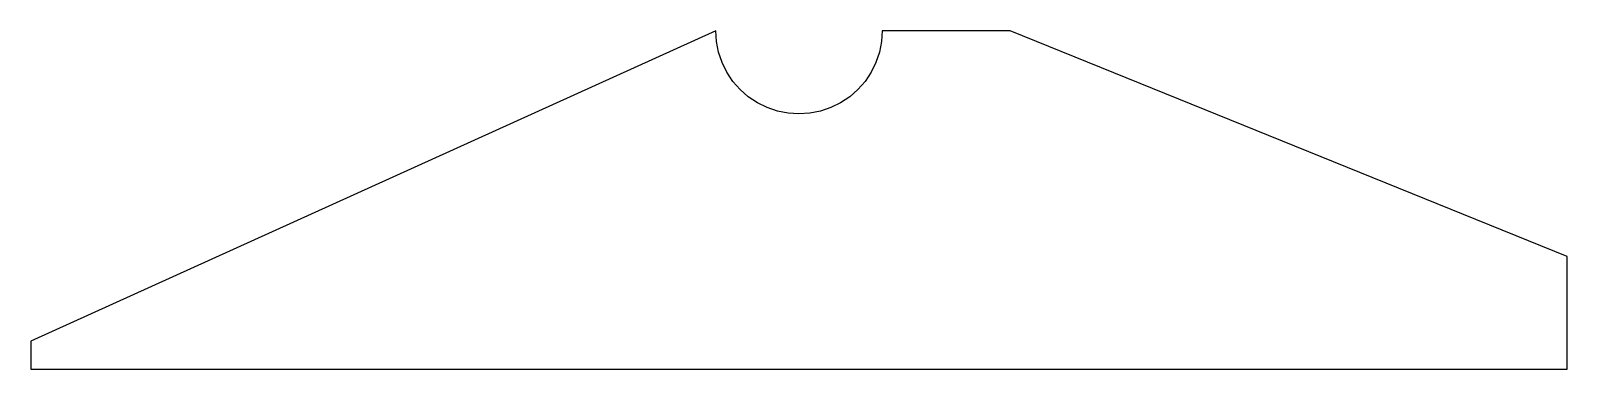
# Model space of a CAD drawing. Header units: inches. Extents: x -0.5 to 14.5, y 0 to 3.3.
import ezdxf

# ---------------------------------------------------------------- set-up
doc = ezdxf.new("R2010")
doc.units = ezdxf.units.IN
doc.header["$MEASUREMENT"] = 0
doc.layers.add('CUT', color=7, linetype='Continuous')

msp = doc.modelspace()

# ---------------------------------------------------------------- linework, layer by layer
at = {"layer": 'CUT'}
for p, q in [((6.188, 3.306), (-0.5, 0.276)), ((6.194, 3.2), (6.188, 3.306)), ((7.812, 3.306), (7.806, 3.2)), ((9.062, 3.306), (7.812, 3.306)), ((14.5, 1.102), (9.062, 3.306)), ((6.215, 3.096), (6.194, 3.2)), ((7.806, 3.2), (7.785, 3.096)), ((6.249, 2.995), (6.215, 3.096)), ((7.785, 3.096), (7.751, 2.995)), ((6.296, 2.9), (6.249, 2.995)), ((6.355, 2.811), (6.296, 2.9)), ((7.704, 2.9), (7.645, 2.811)), ((7.751, 2.995), (7.704, 2.9)), ((6.425, 2.731), (6.355, 2.811)), ((6.505, 2.661), (6.425, 2.731)), ((7.575, 2.731), (7.495, 2.661)), ((7.645, 2.811), (7.575, 2.731)), ((6.594, 2.602), (6.505, 2.661)), ((6.689, 2.555), (6.594, 2.602)), ((6.79, 2.521), (6.689, 2.555)), ((7.311, 2.555), (7.21, 2.521)), ((7.406, 2.602), (7.311, 2.555)), ((7.495, 2.661), (7.406, 2.602)), ((6.894, 2.5), (6.79, 2.521)), ((7, 2.493), (6.894, 2.5)), ((7.106, 2.5), (7, 2.493)), ((7.21, 2.521), (7.106, 2.5)), ((14.5, 0), (14.5, 1.102)), ((-0.5, 0.276), (-0.5, 0)), ((-0.5, 0), (14.5, 0))]:
    msp.add_line(p, q, dxfattribs=at)

doc.saveas('drawing.dxf')
